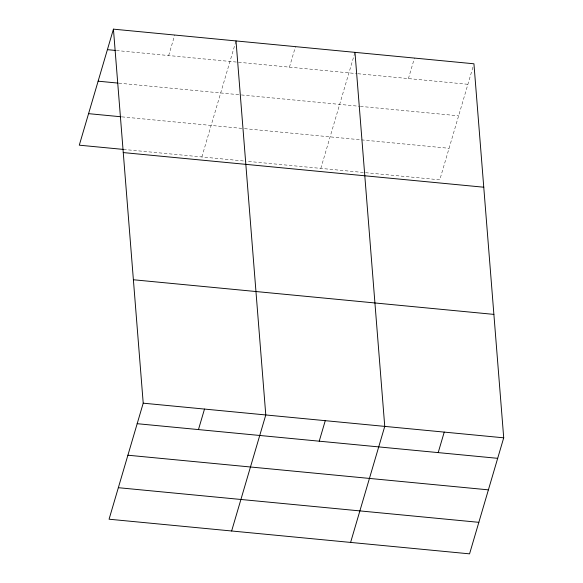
<?xml version="1.0" encoding="UTF-8"?>
<svg xmlns="http://www.w3.org/2000/svg" width="583" height="583" viewBox="0 0 583 583"><rect width="100%" height="100%" fill="white"/><g stroke="black" fill="none" stroke-linecap="round" stroke-linejoin="round"><path stroke-width="0.44" stroke-dasharray="2.92 2.19" d="M168.684 55.545L174.718 35.038M201.856 156.958L235.758 41.779M289.452 67.154L295.486 46.64M320.825 168.385L354.719 53.213M408.421 78.581L414.455 58.074M472.93 67.205L439.786 179.819L246.922 161.287M116.411 50.524L357.044 73.647M357.947 73.735L467.901 84.295M118.852 83.172L240.517 94.861M241.42 94.949L359.485 106.295M360.389 106.383L458.624 115.82M121.913 116.862L243.577 128.552M244.481 128.639L449.063 148.293M123.45 149.423L246.019 161.2"/><path stroke-width="0.87" d="M113.437 29.15L143.214 403.181L109.065 519.213L469.563 553.85L503.712 437.818L473.935 63.787L113.437 29.15L79.288 145.182L123.45 149.423M198.46 429.584L204.502 409.069M231.633 530.989L265.782 414.958L236.006 40.927M319.229 441.185L325.263 420.671M350.602 542.423L384.751 426.392L354.974 52.353M438.197 452.612L444.231 432.105M107.403 49.657L115.514 50.437M98.126 81.183L117.948 83.085M88.565 113.656L121.009 116.775M123.261 152.578L483.766 187.216M133.39 279.753L493.888 314.39M143.214 403.181L503.712 437.818M137.18 423.695L497.678 458.325M127.903 455.214L488.401 489.851M118.342 487.694L478.84 522.324"/></g></svg>
